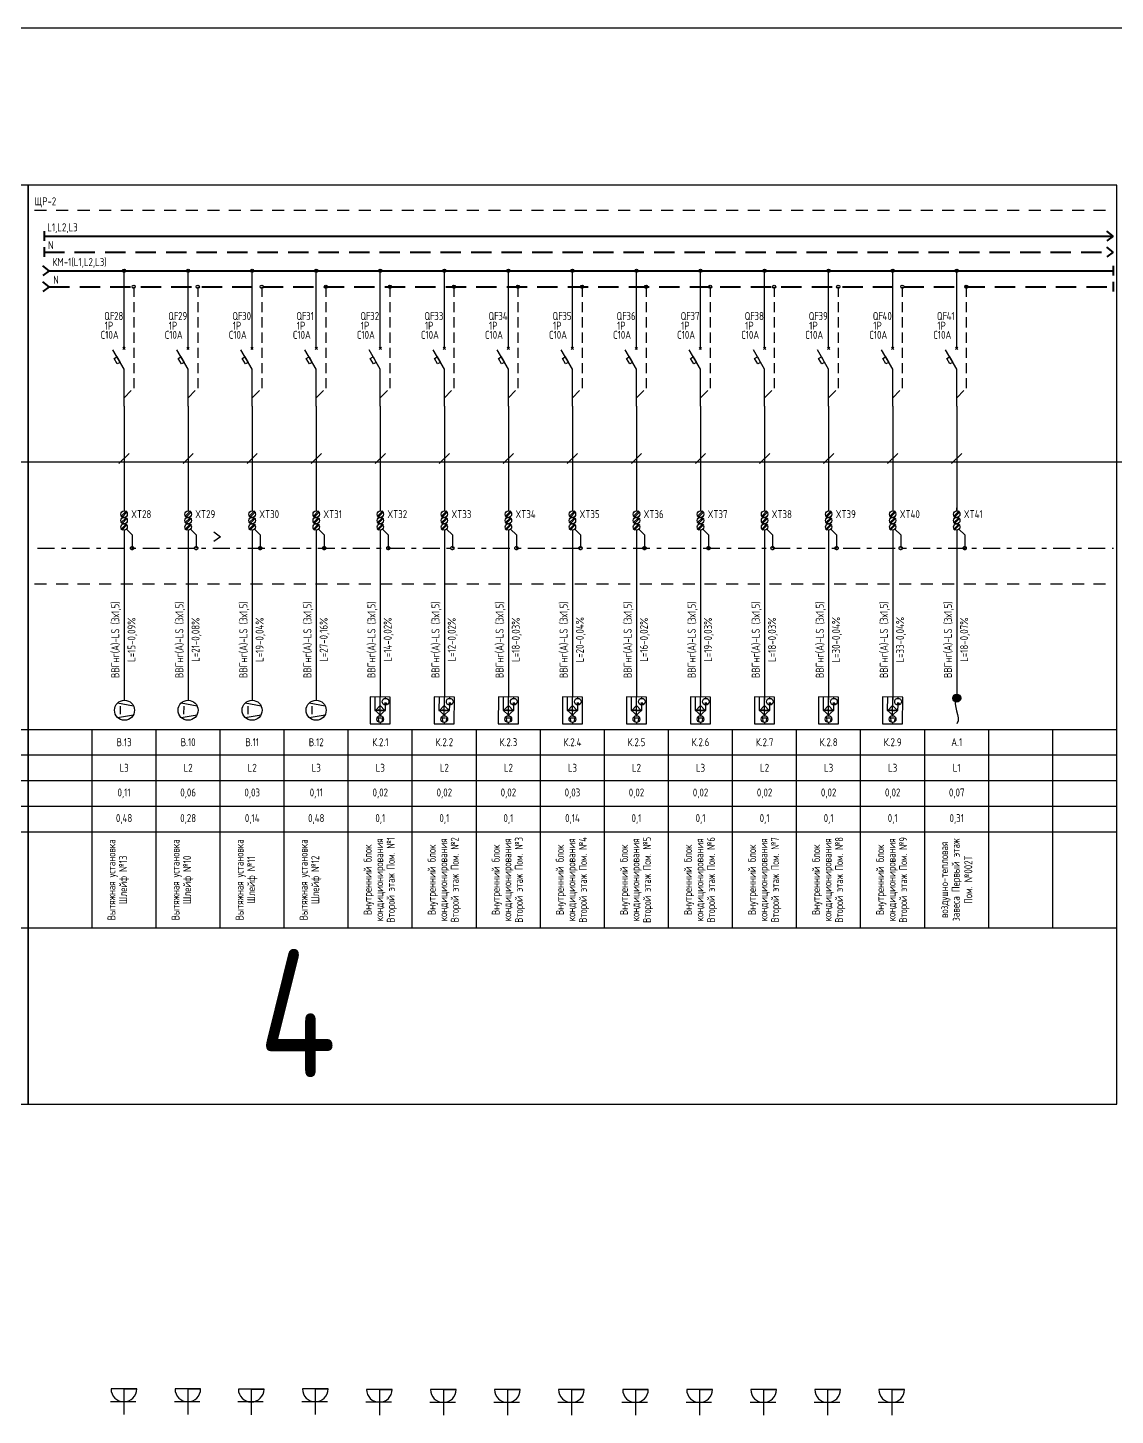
# Model space of a CAD drawing. Header units: millimetres. Extents: x -559267 to 14075, y 0 to 209897.
# Drawn here: x 1074.9 to 1414.5, y 1193.8 to 1627.1 of the extents above; entities that cross this region are included whole.
import ezdxf
from ezdxf.enums import TextEntityAlignment as Align

# ---------------------------------------------------------------- set-up
doc = ezdxf.new("R2010")
doc.units = ezdxf.units.MM
doc.set_wipeout_variables(frame=1)
for name, pattern in [('CENTER2', [28.575, 19.05, -3.175, 3.175, -3.175]), ('HIDDEN2', [4.7625, 3.175, -1.5875]), ('JIS_02_0.7', [1.35, 0.75, -0.6]), ('Штрихштриховая', [10.936111, 5.291667, -2.116667, 1.411111, -2.116667])]:
    doc.linetypes.add(name, pattern=pattern)
doc.layers.add('0-Область подсчета', color=152, linetype='Continuous', plot=False, transparency=0.5)
for name, color, linetype in [('0_UNC_5 Доп. Оборудования', 1, 'Continuous'), ('0_Таблицы', 7, 'Continuous'), ('SX_BLOCKS', 7, 'Continuous'), ('SX_BOUND', 7, 'JIS_02_0.7'), ('SX_KNX', 1, 'Continuous'), ('SX_LINES', 7, 'Continuous'), ('SX_PE', 3, 'CENTER2'), ('SX_TABLE', 7, 'Continuous'), ('SX_TEXT', 7, 'Continuous')]:
    doc.layers.add(name, color=color, linetype=linetype)
doc.styles.add('SX_GOST', font='GOST2304A_0.ttf')
doc.styles.add('UNC_A', font='GOST2304A_0.ttf')
doc.styles.add('Unecom', font='GOST2304A_0.ttf', dxfattribs={"height": 2.5})

# ---------------------------------------------------------------- blocks, each defined once
blk = doc.blocks.new('*U217')
at = {"color": 0, "lineweight": 30}
for points in [[(2, 0), (-2, 0)], [(0, 0), (0, -4)], [(1.89, -2), (-2.11, -2)]]:
    blk.add_lwpolyline(points, dxfattribs=at)
at = {"color": 0, "lineweight": -2}
blk.add_lwpolyline([(0.11, 0), (2, 0)], dxfattribs=at)
at = {"color": 0, "lineweight": 30}
blk.add_arc((0, 0), 2, 180, 0, dxfattribs=at)
blk = doc.blocks.new('*U218')
at = {"color": 18, "true_color": 0x000000, "style": 'Unecom'}
blk.add_attdef('V.', (-0.77, 5.77), '', height=2.5, dxfattribs=at)
at = {"color": 0}
blk.add_wipeout([(0.02, 2.5), (0.57, 2.44), (1.01, 2.29), (1.41, 2.07), (1.82, 1.72), (2.05, 1.43), (2.19, 1.21), (2.33, 0.92), (2.45, 0.52), (2.5, 0.17), (2.5, -0.15), (2.47, -0.4), (2.4, -0.72), (2.28, -1.03), (2.16, -1.26), (1.96, -1.55), (1.73, -1.81), (1.46, -2.03), (1.21, -2.19), (0.82, -2.36), (0.58, -2.43), (0.28, -2.49), (-0.02, -2.5), (-0.24, -2.49), (-0.51, -2.45), (-0.85, -2.36), (-1.16, -2.22), (-1.37, -2.1), (-1.56, -1.95), (-1.77, -1.77), (-1.92, -1.6), (-2.08, -1.39), (-2.21, -1.17), (-2.31, -0.97), (-2.37, -0.79), (-2.42, -0.62), (-2.48, -0.31), (-2.5, 0.02), (-2.48, 0.31), (-2.41, 0.69), (-2.31, 0.95), (-2.26, 1.08), (-2.15, 1.28), (-2.03, 1.47), (-1.94, 1.58), (-1.84, 1.7), (-1.64, 1.89), (-1.46, 2.03), (-1.28, 2.15), (-1.04, 2.28), (-0.86, 2.35), (-0.66, 2.41), (-0.49, 2.45), (-0.24, 2.49)], dxfattribs=at)
for p, q in [((-1.72, 1.82), (2.25, 1.09)), ((-1.01, -0.99), (-0.99, 1.01)), ((-1.75, -1.79), (2.24, -1.12))]:
    blk.add_line(p, q, dxfattribs=at)
blk.add_circle((0, 0), 2.5, dxfattribs=at)
blk = doc.blocks.new('*U171')
at = {"color": 18, "true_color": 0x000000, "style": 'Unecom'}
blk.add_attdef('K.', (-0.73, 5.12), '', height=2.5, dxfattribs=at)
at = {"color": 0}
blk.add_wipeout([(-2.49, 3.34), (2.51, 3.33), (2.49, -3.34), (-2.51, -3.33)], dxfattribs=at)
for p, q in [((1.18, 0), (-1.18, 0)), ((0, 0), (-0.48, 0.13)), ((0, 0), (-0.48, 0.13)), ((0, -1.33), (0.01, 3.33)), ((0, 0), (0.48, 0.13)), ((0, 0), (0.48, 0.13)), ((1.09, 1.76), (1.34, 1.33)), ((1.59, 1.76), (1.09, 1.76)), ((1.34, 3), (1.34, 3.33)), ((1.59, 1.76), (1.34, 1.33)), ((-0.61, -1.59), (-0.38, -2.91)), ((0, 0), (-0.48, -0.13)), ((0, 0), (-0.48, -0.13)), ((-0.34, -1.83), (0.33, -1.83)), ((-0.01, -3), (-0.01, -3.33)), ((0, 0), (0.48, -0.13)), ((0, 0), (0.48, -0.13)), ((0.6, -1.59), (0.36, -2.92))]:
    blk.add_line(p, q, dxfattribs=at)
for points in [[(-2.49, 3.34), (-2.51, -3.33), (2.49, -3.34), (2.51, 3.33)], [(-1.18, 0), (0, -1.18), (1.18, 0), (0, 1.18)]]:
    blk.add_lwpolyline(points, close=True, dxfattribs=at)
for points in [[(-1.32, 3.34), (-1.33, 0), (-1.18, 0)], [(1.18, 0), (1.33, 0), (1.34, 1.33)]]:
    blk.add_lwpolyline(points, dxfattribs=at)
for centre in [(1.34, 2.16), (-0.01, -2.17)]:
    blk.add_circle(centre, 0.833, dxfattribs=at)
blk = doc.blocks.new('SX_TCOL')
for p, q in [((-10, 62), (10, 62)), ((10, 0), (10, 62)), ((-10, 54), (10, 54)), ((-10, 46), (10, 46)), ((-10, 38), (10, 38)), ((-10, 30), (10, 30)), ((-10, 0), (10, 0))]:
    blk.add_line(p, q)
at = {"style": 'SX_GOST'}
for tag, p in [('CAB1', (-2.6, 90)), ('CAB2', (2.6, 90)), ('NAME1', (-3.6, 15)), ('NAME2', (0, 15)), ('NAME3', (3.6, 15))]:
    blk.add_attdef(tag, text='', height=2.5, rotation=90, dxfattribs=at).set_placement(p, align=Align.MIDDLE)
for tag, p in [('LINE', (0, 58)), ('PH', (0, 50)), ('POW', (0, 42)), ('CUR', (0, 34))]:
    blk.add_attdef(tag, text='', height=2.5, dxfattribs=at).set_placement(p, align=Align.MIDDLE)
blk = doc.blocks.new('*U256')
at = {"lineweight": 40}
for p, q in [((333.89, 0), (331.89, 1.5)), ((333.89, 0), (331.89, -1.5)), ((333.89, -5), (331.89, -3.5)), ((333.89, -5), (331.89, -6.5))]:
    blk.add_line(p, q, dxfattribs=at)
at = {"linetype": 'ByBlock', "lineweight": 40}
for points in [[(0, 1.5), (0, -1.5)], [(0, 0), (333.89, 0)], [(0, -3.5), (0, -6.5)]]:
    blk.add_lwpolyline(points, dxfattribs=at)
at = {"color": 4, "linetype": 'HIDDEN2', "lineweight": 40, "ltscale": 2}
blk.add_lwpolyline([(0, -5), (333.89, -5)], dxfattribs=at)
at = {"insert": (1.24, -1.57), "char_height": 2.5, "attachment_point": 1, "style": 'UNC_A'}
blk.add_mtext_dynamic_manual_height_columns('N', width=3.8436, gutter_width=12.5, heights=[0], dxfattribs=at)
at = {"style": 'UNC_A'}
blk.add_attdef('ЛИНИЯ', (1, 1.5), '', height=2.5, dxfattribs=at)
blk = doc.blocks.new('*U264')
at = {"lineweight": 40}
for p, q in [((0, 0), (-2, 1.5)), ((0, 0), (-2, -1.5)), ((0, -5), (-2, -3.5)), ((0, -5), (-2, -6.5))]:
    blk.add_line(p, q, dxfattribs=at)
at = {"linetype": 'ByBlock', "lineweight": 40}
for points in [[(0, 0), (332.26, 0)], [(332.26, 1.5), (332.26, -1.5)], [(332.26, -3.5), (332.26, -6.5)]]:
    blk.add_lwpolyline(points, dxfattribs=at)
at = {"color": 4, "linetype": 'HIDDEN2', "lineweight": 40, "ltscale": 2}
blk.add_lwpolyline([(0, -5), (332.26, -5)], dxfattribs=at)
at = {"insert": (1.24, -1.57), "char_height": 2.5, "attachment_point": 1, "style": 'UNC_A'}
blk.add_mtext_dynamic_manual_height_columns('N', width=3.8436, gutter_width=12.5, heights=[0], dxfattribs=at)
at = {"style": 'UNC_A'}
blk.add_attdef('ЛИНИЯ', (1, 1.5), '', height=2.5, dxfattribs=at)
blk = doc.blocks.new('*U258')
for p, q in [((0, -36.27), (0, -12.02)), ((0, -42.79), (-3.51, -36.72)), ((-0.35, -36.62), (0.35, -35.91)), ((0.35, -36.62), (-0.35, -35.91)), ((0, -54.31), (0, -42.79))]:
    blk.add_line(p, q)
at = {"color": 4, "linetype": 'HIDDEN2'}
for p in [(3, -17.02), (0, -51.65)]:
    blk.add_line(p, (3, -48.65), dxfattribs=at)
blk.add_lwpolyline([(-2.12, -41.12), (-3.12, -39.39), (-2.25, -38.89), (-1.25, -40.62)], close=True)
for centre in [(0, -12.02), (3, -17.02)]:
    blk.add_circle(centre, 0.5)
at = {"insert": (-6.21, -24.9), "char_height": 2.5, "attachment_point": 1, "style": 'Unecom'}
blk.add_mtext_dynamic_manual_height_columns('\\pxql;QF', width=5.7065, gutter_width=12.5, heights=[4.37], dxfattribs=at)
at = {"style": 'Unecom'}
blk.add_attdef('N', (-3.15, -27.4), '', height=2.5, dxfattribs=at)
for tag, p in [('P', (-3.4, -30.43)), ('A', (-1.7, -33.28))]:
    blk.add_attdef(tag, text='', height=2.5, dxfattribs=at).set_placement(p, align=Align.RIGHT)
blk = doc.blocks.new('XT')
at = {"color": 32, "true_color": 0xcd6928}
for p, q in [((0.75, 0), (-1, -1.75)), ((1, -0.25), (-0.75, -2))]:
    blk.add_line(p, q, dxfattribs=at)
at = {"color": 5}
for p, q in [((0.75, -2), (-1, -3.75)), ((1, -2.25), (-0.75, -4))]:
    blk.add_line(p, q, dxfattribs=at)
at = {"color": 32, "true_color": 0xcd6928}
blk.add_circle((0, -1), 1, dxfattribs=at)
at = {"color": 5}
blk.add_circle((0, -3), 1, dxfattribs=at)
at = {"style": 'UNC_A'}
blk.add_attdef('1', (1.75, 0.11), '', height=2.5, dxfattribs=at)
blk = doc.blocks.new('SX_XTPE')
at = {"color": 3}
for p, q in [((0.753, 1.003), (-1.003, -0.753)), ((1.003, 0.753), (-0.753, -1.003))]:
    blk.add_line(p, q, dxfattribs=at)
blk.add_circle((0, 0), 1, dxfattribs=at)
blk = doc.blocks.new('Вывод')
h = blk.add_hatch()
h.set_pattern_fill('ANGLE', color=0)
h.set_pattern_definition([(0, (-2.5674, 3.856), (0, 6.985), [5.08, -1.905]), (90, (-2.5674, 3.856), (-6.985, 4e-16), [5.08, -1.905])])
h.paths.add_polyline_path([(1.25, -1.25, 1), (-1.25, -1.25, 1)])
at = {"linetype": 'ByBlock'}
h = blk.add_hatch(color=0, dxfattribs=at)
h.dxf.hatch_style = 1
h.paths.add_polyline_path([(1.25, -1.25, 1), (-1.25, -1.25, 1)])
at = {"color": 0, "linetype": 'ByBlock'}
blk.add_circle((0, -1.25), 1.25, dxfattribs=at)
at = {"color": 0, "linetype": 'ByBlock', "start_tangent": (-6.322865, -7.646578), "end_tangent": (-7.732852, -9.984691)}
blk.add_spline([(0, -1.25), (0, -9.25)], degree=3, dxfattribs=at)

msp = doc.modelspace()

# ---------------------------------------------------------------- linework, layer by layer
at = {"color": 3, "linetype": 'Штрихштриховая'}
msp.add_line((1078, 1464.59), (1414, 1464.59), dxfattribs=at)
at = {"color": 6}
for points in [[(1075, 1577.99), (735, 1577.99), (735, 1290.99), (1075, 1290.99), (1075, 1577.99)], [(1415, 1577.99), (1075, 1577.99), (1075, 1290.99), (1415, 1290.99), (1415, 1577.99)]]:
    msp.add_lwpolyline(points, dxfattribs=at)
msp.add_lwpolyline([(1133.07, 1469.65), (1135.07, 1468.15), (1133.07, 1466.65)])
at = {"layer": '0-Область подсчета'}
msp.add_lwpolyline([(123.84, 1627.11), (1973.01, 1627.11), (1973.01, 1491.46), (123.84, 1491.46)], close=True, dxfattribs=at)
at = {"layer": 'SX_BOUND', "ltscale": 5}
for p, q in [((1077, 1570.16), (1413, 1570.16)), ((1077, 1453.49), (1413, 1453.49))]:
    msp.add_line(p, q, dxfattribs=at)
at = {"layer": 'SX_LINES'}
for p, q in [((1105, 1508.95), (1105, 1476.21)), ((1125, 1508.95), (1125, 1476.21)), ((1145, 1508.95), (1145, 1476.21)), ((1165, 1508.95), (1165, 1476.21)), ((1185, 1508.95), (1185, 1476.21)), ((1205, 1508.95), (1205, 1476.21)), ((1225, 1508.95), (1225, 1476.21)), ((1245, 1508.95), (1245, 1476.21)), ((1265, 1508.95), (1265, 1476.21)), ((1285, 1508.95), (1285, 1476.21)), ((1305, 1508.95), (1305, 1476.21)), ((1325, 1508.95), (1325, 1476.21)), ((1345, 1508.95), (1345, 1476.21)), ((1365, 1508.95), (1365, 1476.21)), ((1103.4, 1490.98), (1106.6, 1494.18)), ((1123.4, 1490.98), (1126.6, 1494.18)), ((1143.4, 1490.98), (1146.6, 1494.18)), ((1163.4, 1490.98), (1166.6, 1494.18)), ((1183.4, 1490.98), (1186.6, 1494.18)), ((1203.4, 1490.98), (1206.6, 1494.18)), ((1223.4, 1490.98), (1226.6, 1494.18)), ((1243.4, 1490.98), (1246.6, 1494.18)), ((1263.4, 1490.98), (1266.6, 1494.18)), ((1283.4, 1490.98), (1286.6, 1494.18)), ((1303.4, 1490.98), (1306.6, 1494.18)), ((1323.4, 1490.98), (1326.6, 1494.18)), ((1343.4, 1490.98), (1346.6, 1494.18)), ((1363.4, 1490.98), (1366.6, 1494.18)), ((1365, 1476.21), (1365, 1477.21)), ((1185, 1470.21), (1185, 1417.09)), ((1205, 1470.21), (1205, 1417.09)), ((1225, 1470.21), (1225, 1417.09)), ((1245, 1470.21), (1245, 1417.09)), ((1265, 1470.21), (1265, 1417.09)), ((1285, 1470.21), (1285, 1417.09)), ((1365, 1470.21), (1365, 1418.99))]:
    msp.add_line(p, q, dxfattribs=at)
at = {"layer": 'SX_PE'}
for p, q in [((1105.7, 1470.51), (1107.5, 1468.71)), ((1125.7, 1470.51), (1127.5, 1468.71)), ((1145.7, 1470.51), (1147.5, 1468.71)), ((1165.7, 1470.51), (1167.5, 1468.71)), ((1185.7, 1470.51), (1187.5, 1468.71)), ((1205.7, 1470.51), (1207.5, 1468.71)), ((1225.7, 1470.51), (1227.5, 1468.71)), ((1245.7, 1470.51), (1247.5, 1468.71)), ((1265.7, 1470.51), (1267.5, 1468.71)), ((1285.7, 1470.51), (1287.5, 1468.71)), ((1305.7, 1470.51), (1307.5, 1468.71)), ((1325.7, 1470.51), (1327.5, 1468.71)), ((1345.7, 1470.51), (1347.5, 1468.71)), ((1365.7, 1470.51), (1367.5, 1468.71)), ((1107.5, 1468.71), (1107.5, 1464.59)), ((1127.5, 1468.71), (1127.5, 1464.59)), ((1147.5, 1468.71), (1147.5, 1464.59)), ((1167.5, 1468.71), (1167.5, 1464.59)), ((1187.5, 1468.71), (1187.5, 1464.59)), ((1207.5, 1468.71), (1207.5, 1464.59)), ((1227.5, 1468.71), (1227.5, 1464.59)), ((1247.5, 1468.71), (1247.5, 1464.59)), ((1267.5, 1468.71), (1267.5, 1464.59)), ((1287.5, 1468.71), (1287.5, 1464.59)), ((1307.5, 1468.71), (1307.5, 1464.59)), ((1327.5, 1468.71), (1327.5, 1464.59)), ((1347.5, 1468.71), (1347.5, 1464.59)), ((1367.5, 1468.71), (1367.5, 1464.59))]:
    msp.add_line(p, q, dxfattribs=at)
for centre in [(1107.5, 1464.59), (1127.5, 1464.59), (1147.5, 1464.59), (1167.5, 1464.59), (1187.5, 1464.59), (1207.5, 1464.59), (1227.5, 1464.59), (1247.5, 1464.59), (1267.5, 1464.59), (1287.5, 1464.59), (1307.5, 1464.59), (1327.5, 1464.59), (1347.5, 1464.59), (1367.5, 1464.59)]:
    msp.add_circle(centre, 0.5, dxfattribs=at)

# ---------------------------------------------------------------- block references
at = {"layer": '0_Таблицы', "color": 1, "xscale": 2, "yscale": 2, "zscale": 2}
for p in [(1104.93, 1201.99), (1124.91, 1201.99), (1144.69, 1201.94), (1164.69, 1201.99), (1184.71, 1201.86), (1204.69, 1201.79), (1224.69, 1201.79), (1244.69, 1201.79), (1264.69, 1201.79), (1284.69, 1201.79), (1304.69, 1201.79), (1324.69, 1201.79), (1344.69, 1201.79)]:
    msp.add_blockref('*U217', p, dxfattribs=at)
at = {"layer": 'SX_BLOCKS'}
for p, values in [((1105, 1563.23), {'N': '28', 'P': '1P', 'A': 'С10А'}), ((1125, 1563.23), {'N': '29', 'P': '1P', 'A': 'С10А'}), ((1145, 1563.23), {'N': '30', 'P': '1P', 'A': 'С10А'}), ((1165, 1563.23), {'N': '31', 'P': '1P', 'A': 'С10А'}), ((1185, 1563.23), {'N': '32', 'P': '1P', 'A': 'С10А'}), ((1205, 1563.23), {'N': '33', 'P': '1P', 'A': 'С10А'}), ((1225, 1563.23), {'N': '34', 'P': '1P', 'A': 'С10А'}), ((1245, 1563.23), {'N': '35', 'P': '1P', 'A': 'С10А'}), ((1265, 1563.23), {'N': '36', 'P': '1P', 'A': 'С10А'}), ((1285, 1563.23), {'N': '37', 'P': '1P', 'A': 'С10А'}), ((1305, 1563.23), {'N': '38', 'P': '1P', 'A': 'С10А'}), ((1325, 1563.23), {'N': '39', 'P': '1P', 'A': 'С10А'}), ((1345, 1563.23), {'N': '40', 'P': '1P', 'A': 'С10А'}), ((1365, 1563.23), {'N': '41', 'P': '1P', 'A': 'С10А'})]:
    msp.add_blockref('*U258', p, dxfattribs=at).add_auto_attribs(values)
ref = msp.add_blockref('XT', (1105, 1476.21), dxfattribs=at)
ref.add_attrib('1', 'XT28', (1107.2, 1473.96), dxfattribs={"layer": '0', "height": 2.5, "style": 'UNC_A'})
ref = msp.add_blockref('XT', (1125, 1476.21), dxfattribs=at)
ref.add_attrib('1', 'XT29', (1127.2, 1473.96), dxfattribs={"layer": '0', "height": 2.5, "style": 'UNC_A'})
ref = msp.add_blockref('XT', (1145, 1476.21), dxfattribs=at)
ref.add_attrib('1', 'XT30', (1147.2, 1473.96), dxfattribs={"layer": '0', "height": 2.5, "style": 'UNC_A'})
ref = msp.add_blockref('XT', (1165, 1476.21), dxfattribs=at)
ref.add_attrib('1', 'XT31', (1167.2, 1473.96), dxfattribs={"layer": '0', "height": 2.5, "style": 'UNC_A'})
ref = msp.add_blockref('XT', (1185, 1476.21), dxfattribs=at)
ref.add_attrib('1', 'XT32', (1187.2, 1473.96), dxfattribs={"layer": '0', "height": 2.5, "style": 'UNC_A'})
ref = msp.add_blockref('XT', (1205, 1476.21), dxfattribs=at)
ref.add_attrib('1', 'XT33', (1207.2, 1473.96), dxfattribs={"layer": '0', "height": 2.5, "style": 'UNC_A'})
ref = msp.add_blockref('XT', (1225, 1476.21), dxfattribs=at)
ref.add_attrib('1', 'XT34', (1227.2, 1473.96), dxfattribs={"layer": '0', "height": 2.5, "style": 'UNC_A'})
ref = msp.add_blockref('XT', (1245, 1476.21), dxfattribs=at)
ref.add_attrib('1', 'XT35', (1247.2, 1473.96), dxfattribs={"layer": '0', "height": 2.5, "style": 'UNC_A'})
ref = msp.add_blockref('XT', (1265, 1476.21), dxfattribs=at)
ref.add_attrib('1', 'XT36', (1267.2, 1473.96), dxfattribs={"layer": '0', "height": 2.5, "style": 'UNC_A'})
ref = msp.add_blockref('XT', (1285, 1476.21), dxfattribs=at)
ref.add_attrib('1', 'XT37', (1287.2, 1473.96), dxfattribs={"layer": '0', "height": 2.5, "style": 'UNC_A'})
ref = msp.add_blockref('XT', (1305, 1476.21), dxfattribs=at)
ref.add_attrib('1', 'XT38', (1307.2, 1473.96), dxfattribs={"layer": '0', "height": 2.5, "style": 'UNC_A'})
ref = msp.add_blockref('XT', (1325, 1476.21), dxfattribs=at)
ref.add_attrib('1', 'XT39', (1327.2, 1473.96), dxfattribs={"layer": '0', "height": 2.5, "style": 'UNC_A'})
ref = msp.add_blockref('XT', (1345, 1476.21), dxfattribs=at)
ref.add_attrib('1', 'XT40', (1347.2, 1473.96), dxfattribs={"layer": '0', "height": 2.5, "style": 'UNC_A'})
ref = msp.add_blockref('XT', (1365, 1476.21), dxfattribs=at)
ref.add_attrib('1', 'XT41', (1367.2, 1473.96), dxfattribs={"layer": '0', "height": 2.5, "style": 'UNC_A'})
for p in [(1105, 1471.21), (1125, 1471.21), (1145, 1471.21), (1165, 1471.21), (1185, 1471.21), (1205, 1471.21), (1225, 1471.21), (1245, 1471.21), (1265, 1471.21), (1285, 1471.21), (1305, 1471.21), (1325, 1471.21), (1345, 1471.21), (1365, 1471.21)]:
    msp.add_blockref('SX_XTPE', p, dxfattribs=at)
at = {"layer": 'SX_KNX'}
msp.add_blockref('Вывод', (1365, 1418.99), dxfattribs=at)
at = {"layer": 'SX_LINES'}
for name, p, values in [('*U256', (1080, 1562.04), {'ЛИНИЯ': 'L1,L2,L3'}), ('*U264', (1081.63, 1551.21), {'ЛИНИЯ': 'КМ-1(L1,L2,L3)'})]:
    msp.add_blockref(name, p, dxfattribs=at).add_auto_attribs(values)
at = {"layer": 'SX_TABLE'}
ref = msp.add_blockref('SX_TCOL', (1185, 1345.99), dxfattribs=at)
ref.add_attrib('NAME1', 'Внутренний блок', dxfattribs={"layer": '0', "height": 2.5, "rotation": 90, "style": 'SX_GOST'}).set_placement((1181.4, 1360.99), align=Align.MIDDLE)
ref.add_attrib('NAME2', 'кондиционирования', dxfattribs={"layer": '0', "height": 2.5, "rotation": 90, "style": 'SX_GOST'}).set_placement((1185, 1360.99), align=Align.MIDDLE)
ref.add_attrib('NAME3', 'Второй этаж Пом. №1', dxfattribs={"layer": '0', "height": 2.5, "rotation": 90, "style": 'SX_GOST', "width": 0.966679}).set_placement((1188.6, 1360.99), align=Align.MIDDLE)
ref.add_attrib('CUR', '0,1', dxfattribs={"layer": '0', "height": 2.5, "style": 'SX_GOST'}).set_placement((1185, 1379.99), align=Align.MIDDLE)
ref.add_attrib('POW', '0,02', dxfattribs={"layer": '0', "height": 2.5, "style": 'SX_GOST'}).set_placement((1185, 1387.99), align=Align.MIDDLE)
ref.add_attrib('PH', 'L3', dxfattribs={"layer": '0', "height": 2.5, "style": 'SX_GOST'}).set_placement((1185, 1395.99), align=Align.MIDDLE)
ref.add_attrib('LINE', 'К.2.1', dxfattribs={"layer": '0', "height": 2.5, "style": 'SX_GOST'}).set_placement((1185, 1403.99), align=Align.MIDDLE)
ref.add_attrib('CAB1', 'ВВГнг(А)-LS (3х1,5)', dxfattribs={"layer": '0', "height": 2.5, "rotation": 90, "style": 'SX_GOST'}).set_placement((1182.4, 1435.99), align=Align.MIDDLE)
ref.add_attrib('CAB2', 'L=14-0,02%', dxfattribs={"layer": '0', "height": 2.5, "rotation": 90, "style": 'SX_GOST'}).set_placement((1187.6, 1435.99), align=Align.MIDDLE)
ref = msp.add_blockref('SX_TCOL', (1205, 1345.99), dxfattribs=at)
ref.add_attrib('NAME1', 'Внутренний блок', dxfattribs={"layer": '0', "height": 2.5, "rotation": 90, "style": 'SX_GOST'}).set_placement((1201.4, 1360.99), align=Align.MIDDLE)
ref.add_attrib('NAME2', 'кондиционирования', dxfattribs={"layer": '0', "height": 2.5, "rotation": 90, "style": 'SX_GOST'}).set_placement((1205, 1360.99), align=Align.MIDDLE)
ref.add_attrib('NAME3', 'Второй этаж Пом. №2', dxfattribs={"layer": '0', "height": 2.5, "rotation": 90, "style": 'SX_GOST', "width": 0.947998}).set_placement((1208.6, 1360.99), align=Align.MIDDLE)
ref.add_attrib('CUR', '0,1', dxfattribs={"layer": '0', "height": 2.5, "style": 'SX_GOST'}).set_placement((1205, 1379.99), align=Align.MIDDLE)
ref.add_attrib('POW', '0,02', dxfattribs={"layer": '0', "height": 2.5, "style": 'SX_GOST'}).set_placement((1205, 1387.99), align=Align.MIDDLE)
ref.add_attrib('PH', 'L2', dxfattribs={"layer": '0', "height": 2.5, "style": 'SX_GOST'}).set_placement((1205, 1395.99), align=Align.MIDDLE)
ref.add_attrib('LINE', 'К.2.2', dxfattribs={"layer": '0', "height": 2.5, "style": 'SX_GOST'}).set_placement((1205, 1403.99), align=Align.MIDDLE)
ref.add_attrib('CAB1', 'ВВГнг(А)-LS (3х1,5)', dxfattribs={"layer": '0', "height": 2.5, "rotation": 90, "style": 'SX_GOST'}).set_placement((1202.4, 1435.99), align=Align.MIDDLE)
ref.add_attrib('CAB2', 'L=12-0,02%', dxfattribs={"layer": '0', "height": 2.5, "rotation": 90, "style": 'SX_GOST'}).set_placement((1207.6, 1435.99), align=Align.MIDDLE)
ref = msp.add_blockref('SX_TCOL', (1225, 1345.99), dxfattribs=at)
ref.add_attrib('NAME1', 'Внутренний блок', dxfattribs={"layer": '0', "height": 2.5, "rotation": 90, "style": 'SX_GOST'}).set_placement((1221.4, 1360.99), align=Align.MIDDLE)
ref.add_attrib('NAME2', 'кондиционирования', dxfattribs={"layer": '0', "height": 2.5, "rotation": 90, "style": 'SX_GOST'}).set_placement((1225, 1360.99), align=Align.MIDDLE)
ref.add_attrib('NAME3', 'Второй этаж Пом. №3', dxfattribs={"layer": '0', "height": 2.5, "rotation": 90, "style": 'SX_GOST', "width": 0.954466}).set_placement((1228.6, 1360.99), align=Align.MIDDLE)
ref.add_attrib('CUR', '0,1', dxfattribs={"layer": '0', "height": 2.5, "style": 'SX_GOST'}).set_placement((1225, 1379.99), align=Align.MIDDLE)
ref.add_attrib('POW', '0,02', dxfattribs={"layer": '0', "height": 2.5, "style": 'SX_GOST'}).set_placement((1225, 1387.99), align=Align.MIDDLE)
ref.add_attrib('PH', 'L2', dxfattribs={"layer": '0', "height": 2.5, "style": 'SX_GOST'}).set_placement((1225, 1395.99), align=Align.MIDDLE)
ref.add_attrib('LINE', 'К.2.3', dxfattribs={"layer": '0', "height": 2.5, "style": 'SX_GOST'}).set_placement((1225, 1403.99), align=Align.MIDDLE)
ref.add_attrib('CAB1', 'ВВГнг(А)-LS (3х1,5)', dxfattribs={"layer": '0', "height": 2.5, "rotation": 90, "style": 'SX_GOST'}).set_placement((1222.4, 1435.99), align=Align.MIDDLE)
ref.add_attrib('CAB2', 'L=18-0,03%', dxfattribs={"layer": '0', "height": 2.5, "rotation": 90, "style": 'SX_GOST'}).set_placement((1227.6, 1435.99), align=Align.MIDDLE)
ref = msp.add_blockref('SX_TCOL', (1245, 1345.99), dxfattribs=at)
ref.add_attrib('NAME1', 'Внутренний блок', dxfattribs={"layer": '0', "height": 2.5, "rotation": 90, "style": 'SX_GOST'}).set_placement((1241.4, 1360.99), align=Align.MIDDLE)
ref.add_attrib('NAME2', 'кондиционирования', dxfattribs={"layer": '0', "height": 2.5, "rotation": 90, "style": 'SX_GOST'}).set_placement((1245, 1360.99), align=Align.MIDDLE)
ref.add_attrib('NAME3', 'Второй этаж Пом. №4', dxfattribs={"layer": '0', "height": 2.5, "rotation": 90, "style": 'SX_GOST', "width": 0.948415}).set_placement((1248.6, 1360.99), align=Align.MIDDLE)
ref.add_attrib('CUR', '0,14', dxfattribs={"layer": '0', "height": 2.5, "style": 'SX_GOST'}).set_placement((1245, 1379.99), align=Align.MIDDLE)
ref.add_attrib('POW', '0,03', dxfattribs={"layer": '0', "height": 2.5, "style": 'SX_GOST'}).set_placement((1245, 1387.99), align=Align.MIDDLE)
ref.add_attrib('PH', 'L3', dxfattribs={"layer": '0', "height": 2.5, "style": 'SX_GOST'}).set_placement((1245, 1395.99), align=Align.MIDDLE)
ref.add_attrib('LINE', 'К.2.4', dxfattribs={"layer": '0', "height": 2.5, "style": 'SX_GOST'}).set_placement((1245, 1403.99), align=Align.MIDDLE)
ref.add_attrib('CAB1', 'ВВГнг(А)-LS (3х1,5)', dxfattribs={"layer": '0', "height": 2.5, "rotation": 90, "style": 'SX_GOST'}).set_placement((1242.4, 1435.99), align=Align.MIDDLE)
ref.add_attrib('CAB2', 'L=20-0,04%', dxfattribs={"layer": '0', "height": 2.5, "rotation": 90, "style": 'SX_GOST'}).set_placement((1247.6, 1435.99), align=Align.MIDDLE)
ref = msp.add_blockref('SX_TCOL', (1265, 1345.99), dxfattribs=at)
ref.add_attrib('NAME1', 'Внутренний блок', dxfattribs={"layer": '0', "height": 2.5, "rotation": 90, "style": 'SX_GOST'}).set_placement((1261.4, 1360.99), align=Align.MIDDLE)
ref.add_attrib('NAME2', 'кондиционирования', dxfattribs={"layer": '0', "height": 2.5, "rotation": 90, "style": 'SX_GOST'}).set_placement((1265, 1360.99), align=Align.MIDDLE)
ref.add_attrib('NAME3', 'Второй этаж Пом. №5', dxfattribs={"layer": '0', "height": 2.5, "rotation": 90, "style": 'SX_GOST', "width": 0.954466}).set_placement((1268.6, 1360.99), align=Align.MIDDLE)
ref.add_attrib('CUR', '0,1', dxfattribs={"layer": '0', "height": 2.5, "style": 'SX_GOST'}).set_placement((1265, 1379.99), align=Align.MIDDLE)
ref.add_attrib('POW', '0,02', dxfattribs={"layer": '0', "height": 2.5, "style": 'SX_GOST'}).set_placement((1265, 1387.99), align=Align.MIDDLE)
ref.add_attrib('PH', 'L2', dxfattribs={"layer": '0', "height": 2.5, "style": 'SX_GOST'}).set_placement((1265, 1395.99), align=Align.MIDDLE)
ref.add_attrib('LINE', 'К.2.5', dxfattribs={"layer": '0', "height": 2.5, "style": 'SX_GOST'}).set_placement((1265, 1403.99), align=Align.MIDDLE)
ref.add_attrib('CAB1', 'ВВГнг(А)-LS (3х1,5)', dxfattribs={"layer": '0', "height": 2.5, "rotation": 90, "style": 'SX_GOST'}).set_placement((1262.4, 1435.99), align=Align.MIDDLE)
ref.add_attrib('CAB2', 'L=16-0,02%', dxfattribs={"layer": '0', "height": 2.5, "rotation": 90, "style": 'SX_GOST'}).set_placement((1267.6, 1435.99), align=Align.MIDDLE)
ref = msp.add_blockref('SX_TCOL', (1285, 1345.99), dxfattribs=at)
ref.add_attrib('NAME1', 'Внутренний блок', dxfattribs={"layer": '0', "height": 2.5, "rotation": 90, "style": 'SX_GOST'}).set_placement((1281.4, 1360.99), align=Align.MIDDLE)
ref.add_attrib('NAME2', 'кондиционирования', dxfattribs={"layer": '0', "height": 2.5, "rotation": 90, "style": 'SX_GOST'}).set_placement((1285, 1360.99), align=Align.MIDDLE)
ref.add_attrib('NAME3', 'Второй этаж Пом. №6', dxfattribs={"layer": '0', "height": 2.5, "rotation": 90, "style": 'SX_GOST', "width": 0.948475}).set_placement((1288.6, 1360.99), align=Align.MIDDLE)
ref.add_attrib('CUR', '0,1', dxfattribs={"layer": '0', "height": 2.5, "style": 'SX_GOST'}).set_placement((1285, 1379.99), align=Align.MIDDLE)
ref.add_attrib('POW', '0,02', dxfattribs={"layer": '0', "height": 2.5, "style": 'SX_GOST'}).set_placement((1285, 1387.99), align=Align.MIDDLE)
ref.add_attrib('PH', 'L3', dxfattribs={"layer": '0', "height": 2.5, "style": 'SX_GOST'}).set_placement((1285, 1395.99), align=Align.MIDDLE)
ref.add_attrib('LINE', 'К.2.6', dxfattribs={"layer": '0', "height": 2.5, "style": 'SX_GOST'}).set_placement((1285, 1403.99), align=Align.MIDDLE)
ref.add_attrib('CAB1', 'ВВГнг(А)-LS (3х1,5)', dxfattribs={"layer": '0', "height": 2.5, "rotation": 90, "style": 'SX_GOST'}).set_placement((1282.4, 1435.99), align=Align.MIDDLE)
ref.add_attrib('CAB2', 'L=19-0,03%', dxfattribs={"layer": '0', "height": 2.5, "rotation": 90, "style": 'SX_GOST'}).set_placement((1287.6, 1435.99), align=Align.MIDDLE)
msp.add_blockref('SX_TCOL', (1365, 1345.99), dxfattribs=at).add_auto_attribs({'NAME1': 'воздушно-тепловая', 'NAME2': 'завеса Первый этаж', 'NAME3': 'Пом. №002Т', 'CUR': '0,31', 'POW': '0,07', 'PH': 'L1', 'LINE': 'А.1', 'CAB1': 'ВВГнг(А)-LS (3х1,5)', 'CAB2': 'L=18-0,07%'})
for p in [(1065, 1345.99), (1085, 1345.99), (1385, 1345.99), (1405, 1345.99)]:
    msp.add_blockref('SX_TCOL', p, dxfattribs=at)

# ---------------------------------------------------------------- texts
at = {"layer": 'Defpoints', "color": 6, "insert": (1147.02, 1339.31), "char_height": 40, "attachment_point": 1, "style": 'Unecom'}
msp.add_mtext_dynamic_manual_height_columns('4', width=99.9205, gutter_width=12.5, heights=[0], dxfattribs=at)
at = {"layer": 'SX_TEXT', "style": 'SX_GOST'}
msp.add_text('ЩР-2', height=2.5, dxfattribs=at).set_placement((1077, 1571.66))

# ---------------------------------------------------------------- next in the draw order: block references
at = {"layer": '0_UNC_5 Доп. Оборудования', "color": 4, "xscale": 1.252060273136781, "yscale": 1.252060273136781, "zscale": 1.252060273136781}
for name, p in [('*U218', (1105.13, 1413.96)), ('*U218', (1124.97, 1413.96)), ('*U218', (1144.97, 1413.96)), ('*U218', (1164.97, 1413.96)), ('*U171', (1184.99, 1413.93)), ('*U171', (1204.99, 1413.93)), ('*U171', (1224.99, 1413.93)), ('*U171', (1244.99, 1413.93)), ('*U171', (1264.99, 1413.93)), ('*U171', (1284.99, 1413.93)), ('*U171', (1304.99, 1413.93)), ('*U171', (1324.99, 1413.93)), ('*U171', (1344.99, 1413.93))]:
    msp.add_blockref(name, p, dxfattribs=at)

# ---------------------------------------------------------------- next in the draw order: linework, layer by layer
at = {"layer": 'SX_LINES'}
for p, q in [((1105, 1470.21), (1105, 1417.09)), ((1125, 1470.21), (1125, 1417.09)), ((1145, 1470.21), (1145, 1417.09)), ((1165, 1470.21), (1165, 1417.09)), ((1305, 1470.21), (1305, 1417.09)), ((1325, 1470.21), (1325, 1417.09)), ((1345, 1470.21), (1345, 1417.09))]:
    msp.add_line(p, q, dxfattribs=at)

# ---------------------------------------------------------------- next in the draw order: block references
at = {"layer": 'SX_TABLE'}
ref = msp.add_blockref('SX_TCOL', (1105, 1345.99), dxfattribs=at)
ref.add_attrib('NAME1', 'Вытяжная установка', dxfattribs={"layer": '0', "height": 2.5, "rotation": 90, "style": 'SX_GOST', "width": 0.988499}).set_placement((1101.4, 1360.99), align=Align.MIDDLE)
ref.add_attrib('NAME2', 'Шлейф №13', dxfattribs={"layer": '0', "height": 2.5, "rotation": 90, "style": 'SX_GOST'}).set_placement((1105, 1360.99), align=Align.MIDDLE)
ref.add_attrib('CUR', '0,48', dxfattribs={"layer": '0', "height": 2.5, "style": 'SX_GOST'}).set_placement((1105, 1379.99), align=Align.MIDDLE)
ref.add_attrib('POW', '0,11', dxfattribs={"layer": '0', "height": 2.5, "style": 'SX_GOST'}).set_placement((1105, 1387.99), align=Align.MIDDLE)
ref.add_attrib('PH', 'L3', dxfattribs={"layer": '0', "height": 2.5, "style": 'SX_GOST'}).set_placement((1105, 1395.99), align=Align.MIDDLE)
ref.add_attrib('LINE', 'В.13', dxfattribs={"layer": '0', "height": 2.5, "style": 'SX_GOST'}).set_placement((1105, 1403.99), align=Align.MIDDLE)
ref.add_attrib('CAB1', 'ВВГнг(А)-LS (3х1,5)', dxfattribs={"layer": '0', "height": 2.5, "rotation": 90, "style": 'SX_GOST'}).set_placement((1102.4, 1435.99), align=Align.MIDDLE)
ref.add_attrib('CAB2', 'L=15-0,09%', dxfattribs={"layer": '0', "height": 2.5, "rotation": 90, "style": 'SX_GOST'}).set_placement((1107.6, 1435.99), align=Align.MIDDLE)
ref = msp.add_blockref('SX_TCOL', (1125, 1345.99), dxfattribs=at)
ref.add_attrib('NAME1', 'Вытяжная установка', dxfattribs={"layer": '0', "height": 2.5, "rotation": 90, "style": 'SX_GOST', "width": 0.988499}).set_placement((1121.4, 1360.99), align=Align.MIDDLE)
ref.add_attrib('NAME2', 'Шлейф №10', dxfattribs={"layer": '0', "height": 2.5, "rotation": 90, "style": 'SX_GOST'}).set_placement((1125, 1360.99), align=Align.MIDDLE)
ref.add_attrib('CUR', '0,28', dxfattribs={"layer": '0', "height": 2.5, "style": 'SX_GOST'}).set_placement((1125, 1379.99), align=Align.MIDDLE)
ref.add_attrib('POW', '0,06', dxfattribs={"layer": '0', "height": 2.5, "style": 'SX_GOST'}).set_placement((1125, 1387.99), align=Align.MIDDLE)
ref.add_attrib('PH', 'L2', dxfattribs={"layer": '0', "height": 2.5, "style": 'SX_GOST'}).set_placement((1125, 1395.99), align=Align.MIDDLE)
ref.add_attrib('LINE', 'В.10', dxfattribs={"layer": '0', "height": 2.5, "style": 'SX_GOST'}).set_placement((1125, 1403.99), align=Align.MIDDLE)
ref.add_attrib('CAB1', 'ВВГнг(А)-LS (3х1,5)', dxfattribs={"layer": '0', "height": 2.5, "rotation": 90, "style": 'SX_GOST'}).set_placement((1122.4, 1435.99), align=Align.MIDDLE)
ref.add_attrib('CAB2', 'L=21-0,08%', dxfattribs={"layer": '0', "height": 2.5, "rotation": 90, "style": 'SX_GOST'}).set_placement((1127.6, 1435.99), align=Align.MIDDLE)
ref = msp.add_blockref('SX_TCOL', (1145, 1345.99), dxfattribs=at)
ref.add_attrib('NAME1', 'Вытяжная установка', dxfattribs={"layer": '0', "height": 2.5, "rotation": 90, "style": 'SX_GOST', "width": 0.988499}).set_placement((1141.4, 1360.99), align=Align.MIDDLE)
ref.add_attrib('NAME2', 'Шлейф №11', dxfattribs={"layer": '0', "height": 2.5, "rotation": 90, "style": 'SX_GOST'}).set_placement((1145, 1360.99), align=Align.MIDDLE)
ref.add_attrib('CUR', '0,14', dxfattribs={"layer": '0', "height": 2.5, "style": 'SX_GOST'}).set_placement((1145, 1379.99), align=Align.MIDDLE)
ref.add_attrib('POW', '0,03', dxfattribs={"layer": '0', "height": 2.5, "style": 'SX_GOST'}).set_placement((1145, 1387.99), align=Align.MIDDLE)
ref.add_attrib('PH', 'L2', dxfattribs={"layer": '0', "height": 2.5, "style": 'SX_GOST'}).set_placement((1145, 1395.99), align=Align.MIDDLE)
ref.add_attrib('LINE', 'В.11', dxfattribs={"layer": '0', "height": 2.5, "style": 'SX_GOST'}).set_placement((1145, 1403.99), align=Align.MIDDLE)
ref.add_attrib('CAB1', 'ВВГнг(А)-LS (3х1,5)', dxfattribs={"layer": '0', "height": 2.5, "rotation": 90, "style": 'SX_GOST'}).set_placement((1142.4, 1435.99), align=Align.MIDDLE)
ref.add_attrib('CAB2', 'L=19-0,04%', dxfattribs={"layer": '0', "height": 2.5, "rotation": 90, "style": 'SX_GOST'}).set_placement((1147.6, 1435.99), align=Align.MIDDLE)
ref = msp.add_blockref('SX_TCOL', (1165, 1345.99), dxfattribs=at)
ref.add_attrib('NAME1', 'Вытяжная установка', dxfattribs={"layer": '0', "height": 2.5, "rotation": 90, "style": 'SX_GOST', "width": 0.988499}).set_placement((1161.4, 1360.99), align=Align.MIDDLE)
ref.add_attrib('NAME2', 'Шлейф №12', dxfattribs={"layer": '0', "height": 2.5, "rotation": 90, "style": 'SX_GOST'}).set_placement((1165, 1360.99), align=Align.MIDDLE)
ref.add_attrib('CUR', '0,48', dxfattribs={"layer": '0', "height": 2.5, "style": 'SX_GOST'}).set_placement((1165, 1379.99), align=Align.MIDDLE)
ref.add_attrib('POW', '0,11', dxfattribs={"layer": '0', "height": 2.5, "style": 'SX_GOST'}).set_placement((1165, 1387.99), align=Align.MIDDLE)
ref.add_attrib('PH', 'L3', dxfattribs={"layer": '0', "height": 2.5, "style": 'SX_GOST'}).set_placement((1165, 1395.99), align=Align.MIDDLE)
ref.add_attrib('LINE', 'В.12', dxfattribs={"layer": '0', "height": 2.5, "style": 'SX_GOST'}).set_placement((1165, 1403.99), align=Align.MIDDLE)
ref.add_attrib('CAB1', 'ВВГнг(А)-LS (3х1,5)', dxfattribs={"layer": '0', "height": 2.5, "rotation": 90, "style": 'SX_GOST'}).set_placement((1162.4, 1435.99), align=Align.MIDDLE)
ref.add_attrib('CAB2', 'L=27-0,16%', dxfattribs={"layer": '0', "height": 2.5, "rotation": 90, "style": 'SX_GOST'}).set_placement((1167.6, 1435.99), align=Align.MIDDLE)
ref = msp.add_blockref('SX_TCOL', (1305, 1345.99), dxfattribs=at)
ref.add_attrib('NAME1', 'Внутренний блок', dxfattribs={"layer": '0', "height": 2.5, "rotation": 90, "style": 'SX_GOST'}).set_placement((1301.4, 1360.99), align=Align.MIDDLE)
ref.add_attrib('NAME2', 'кондиционирования', dxfattribs={"layer": '0', "height": 2.5, "rotation": 90, "style": 'SX_GOST'}).set_placement((1305, 1360.99), align=Align.MIDDLE)
ref.add_attrib('NAME3', 'Второй этаж Пом. №7', dxfattribs={"layer": '0', "height": 2.5, "rotation": 90, "style": 'SX_GOST', "width": 0.948356}).set_placement((1308.6, 1360.99), align=Align.MIDDLE)
ref.add_attrib('CUR', '0,1', dxfattribs={"layer": '0', "height": 2.5, "style": 'SX_GOST'}).set_placement((1305, 1379.99), align=Align.MIDDLE)
ref.add_attrib('POW', '0,02', dxfattribs={"layer": '0', "height": 2.5, "style": 'SX_GOST'}).set_placement((1305, 1387.99), align=Align.MIDDLE)
ref.add_attrib('PH', 'L2', dxfattribs={"layer": '0', "height": 2.5, "style": 'SX_GOST'}).set_placement((1305, 1395.99), align=Align.MIDDLE)
ref.add_attrib('LINE', 'К.2.7', dxfattribs={"layer": '0', "height": 2.5, "style": 'SX_GOST'}).set_placement((1305, 1403.99), align=Align.MIDDLE)
ref.add_attrib('CAB1', 'ВВГнг(А)-LS (3х1,5)', dxfattribs={"layer": '0', "height": 2.5, "rotation": 90, "style": 'SX_GOST'}).set_placement((1302.4, 1435.99), align=Align.MIDDLE)
ref.add_attrib('CAB2', 'L=18-0,03%', dxfattribs={"layer": '0', "height": 2.5, "rotation": 90, "style": 'SX_GOST'}).set_placement((1307.6, 1435.99), align=Align.MIDDLE)
ref = msp.add_blockref('SX_TCOL', (1325, 1345.99), dxfattribs=at)
ref.add_attrib('NAME1', 'Внутренний блок', dxfattribs={"layer": '0', "height": 2.5, "rotation": 90, "style": 'SX_GOST'}).set_placement((1321.4, 1360.99), align=Align.MIDDLE)
ref.add_attrib('NAME2', 'кондиционирования', dxfattribs={"layer": '0', "height": 2.5, "rotation": 90, "style": 'SX_GOST'}).set_placement((1325, 1360.99), align=Align.MIDDLE)
ref.add_attrib('NAME3', 'Второй этаж Пом. №8', dxfattribs={"layer": '0', "height": 2.5, "rotation": 90, "style": 'SX_GOST', "width": 0.948475}).set_placement((1328.6, 1360.99), align=Align.MIDDLE)
ref.add_attrib('CUR', '0,1', dxfattribs={"layer": '0', "height": 2.5, "style": 'SX_GOST'}).set_placement((1325, 1379.99), align=Align.MIDDLE)
ref.add_attrib('POW', '0,02', dxfattribs={"layer": '0', "height": 2.5, "style": 'SX_GOST'}).set_placement((1325, 1387.99), align=Align.MIDDLE)
ref.add_attrib('PH', 'L3', dxfattribs={"layer": '0', "height": 2.5, "style": 'SX_GOST'}).set_placement((1325, 1395.99), align=Align.MIDDLE)
ref.add_attrib('LINE', 'К.2.8', dxfattribs={"layer": '0', "height": 2.5, "style": 'SX_GOST'}).set_placement((1325, 1403.99), align=Align.MIDDLE)
ref.add_attrib('CAB1', 'ВВГнг(А)-LS (3х1,5)', dxfattribs={"layer": '0', "height": 2.5, "rotation": 90, "style": 'SX_GOST'}).set_placement((1322.4, 1435.99), align=Align.MIDDLE)
ref.add_attrib('CAB2', 'L=30-0,04%', dxfattribs={"layer": '0', "height": 2.5, "rotation": 90, "style": 'SX_GOST'}).set_placement((1327.6, 1435.99), align=Align.MIDDLE)
ref = msp.add_blockref('SX_TCOL', (1345, 1345.99), dxfattribs=at)
ref.add_attrib('NAME1', 'Внутренний блок', dxfattribs={"layer": '0', "height": 2.5, "rotation": 90, "style": 'SX_GOST'}).set_placement((1341.4, 1360.99), align=Align.MIDDLE)
ref.add_attrib('NAME2', 'кондиционирования', dxfattribs={"layer": '0', "height": 2.5, "rotation": 90, "style": 'SX_GOST'}).set_placement((1345, 1360.99), align=Align.MIDDLE)
ref.add_attrib('NAME3', 'Второй этаж Пом. №9', dxfattribs={"layer": '0', "height": 2.5, "rotation": 90, "style": 'SX_GOST', "width": 0.948475}).set_placement((1348.6, 1360.99), align=Align.MIDDLE)
ref.add_attrib('CUR', '0,1', dxfattribs={"layer": '0', "height": 2.5, "style": 'SX_GOST'}).set_placement((1345, 1379.99), align=Align.MIDDLE)
ref.add_attrib('POW', '0,02', dxfattribs={"layer": '0', "height": 2.5, "style": 'SX_GOST'}).set_placement((1345, 1387.99), align=Align.MIDDLE)
ref.add_attrib('PH', 'L3', dxfattribs={"layer": '0', "height": 2.5, "style": 'SX_GOST'}).set_placement((1345, 1395.99), align=Align.MIDDLE)
ref.add_attrib('LINE', 'К.2.9', dxfattribs={"layer": '0', "height": 2.5, "style": 'SX_GOST'}).set_placement((1345, 1403.99), align=Align.MIDDLE)
ref.add_attrib('CAB1', 'ВВГнг(А)-LS (3х1,5)', dxfattribs={"layer": '0', "height": 2.5, "rotation": 90, "style": 'SX_GOST'}).set_placement((1342.4, 1435.99), align=Align.MIDDLE)
ref.add_attrib('CAB2', 'L=33-0,04%', dxfattribs={"layer": '0', "height": 2.5, "rotation": 90, "style": 'SX_GOST'}).set_placement((1347.6, 1435.99), align=Align.MIDDLE)

doc.saveas('drawing.dxf')
